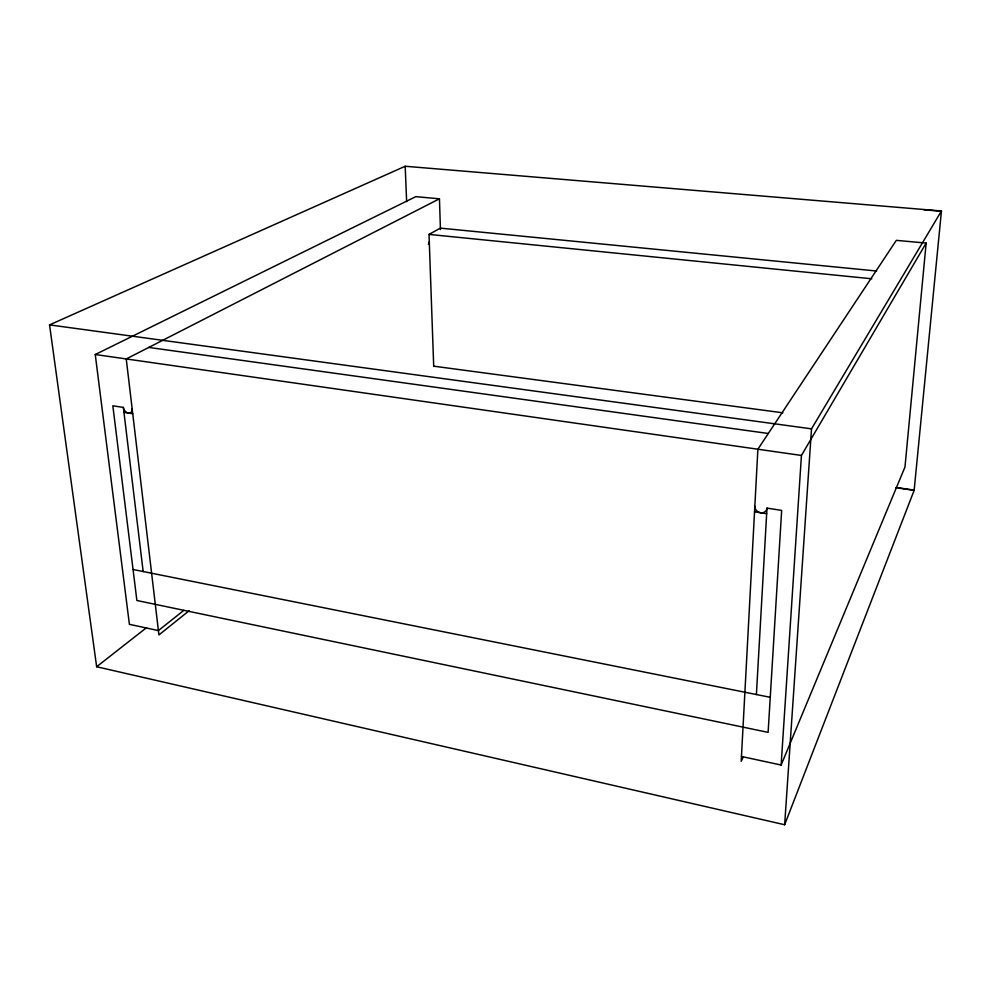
<?xml version="1.0" encoding="UTF-8"?>
<svg xmlns="http://www.w3.org/2000/svg" width="991" height="991" viewBox="0 0 991 991"><rect width="100%" height="100%" fill="white"/><g stroke="black" fill="none" stroke-linecap="round" stroke-linejoin="round"><path stroke-width="1.49" d="M756.393 694.542L766.984 508.11L781.664 510.402L768.112 732.374L136.882 600.496L112.838 405.79L123.355 407.425A5.351 3.976 56.2 0 0 128.347 413.024A5.351 3.976 56.2 0 0 132.162 408.812M741.466 756.467L781.131 765.04L801.434 455.451L926.151 243.068L896.31 240.355L757.88 449.22L741.206 761.311L743.151 757.099M784.649 824.747L811.518 428.843L941.45 210.972L405.195 166.253L49.55 324.887L96.647 666.745L784.649 824.747L914.136 490.372L941.45 210.972M926.151 243.068L904.969 467.046L781.131 765.04M189.083 610.778L158.919 634.921L126.253 358.953L439.447 198.807L440.45 229.565M183.781 610.394L158.399 630.586L129.4 624.318L95.247 354.518L415.786 196.652L439.447 198.807M96.647 666.745L146.532 627.662M433.711 366.509L429.029 234.409L440.4 228.128L876.614 271.026M924.07 209.819L941.425 211.269M429.029 234.409L871.77 278.781M433.699 366.175L782.865 412.813M49.55 324.887L811.518 428.843M148.774 347.432L768.31 433.488M95.247 354.518L801.434 455.451M898.156 487.77L914.16 490.124M895.777 487.671L914.136 490.372M123.937 412.33L132.744 413.718M754.535 511.802L766.675 513.722M133.054 569.503L770.255 697.317M123.355 407.425L143.162 571.522M405.195 166.253L406.644 201.631M766.984 508.11A6.268 5.488 30.2 0 1 760.605 512.768A6.268 5.488 30.2 0 1 754.845 506.203M429.289 241.767A3.815 3.27 60.3 0 1 428.385 244.257"/></g></svg>
